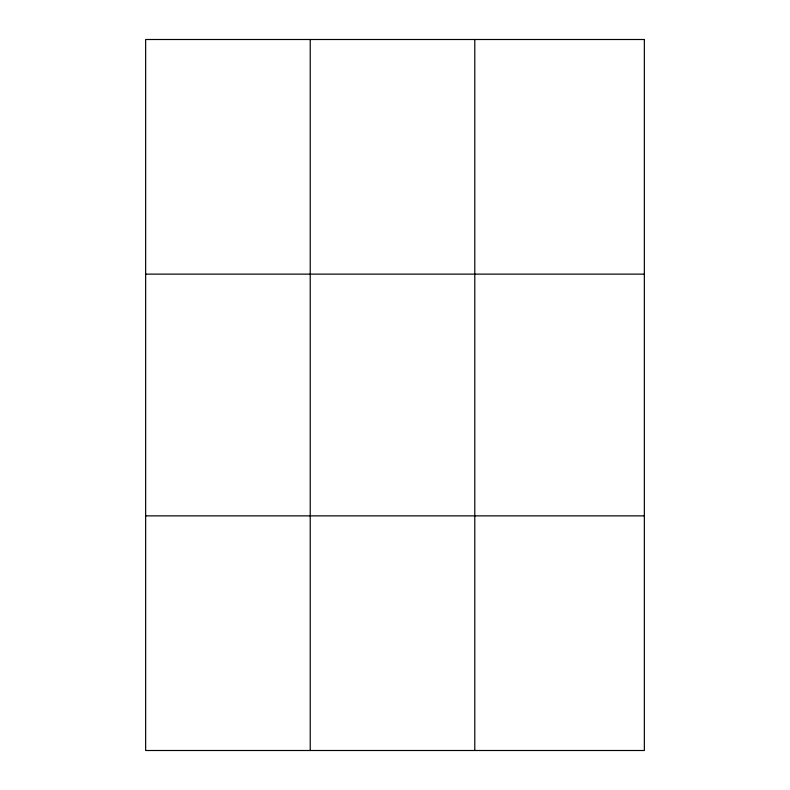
<?xml version="1.0" encoding="UTF-8"?>
<svg xmlns="http://www.w3.org/2000/svg" width="790" height="790" viewBox="0 0 790 790"><rect width="100%" height="100%" fill="white"/><g stroke="black" fill="none" stroke-linecap="round" stroke-linejoin="round"><path stroke-width="1.19" d="M310.223 39.5L310.223 750.5M474.79 39.5L474.79 750.5M145.646 274.13L644.354 274.13M145.646 515.87L644.354 515.87M644.354 39.5L644.354 750.5L145.646 750.5L145.646 39.5L644.354 39.5"/></g></svg>
